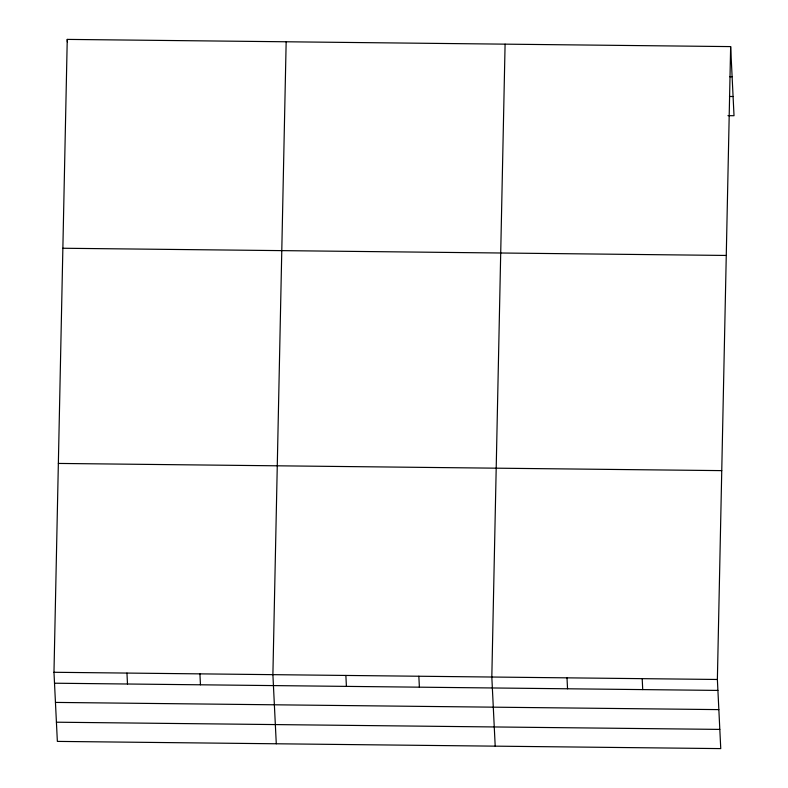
<?xml version="1.0" encoding="UTF-8"?>
<svg xmlns="http://www.w3.org/2000/svg" width="788" height="788" viewBox="0 0 788 788"><rect width="100%" height="100%" fill="white"/><g stroke="black" fill="none" stroke-linecap="round" stroke-linejoin="round"><path stroke-width="1.18" d="M730.643 46.6L717.375 679.473L720.754 748.6L57.357 741.4L53.978 672.282L67.246 39.4L730.643 46.6L734.022 115.718L727.954 115.659M286.162 41.774L272.894 674.656L276.283 743.783M505.088 44.148L491.82 677.03L495.199 746.157M729.688 76.712L732.111 76.732M729.442 96.481L733.086 96.52M62.873 248.25L726.26 255.45M58.361 463.433L721.749 470.623M53.978 672.282L717.375 679.473M54.51 683.216L717.907 690.416M55.455 702.413L718.843 709.614M56.421 722.202L719.818 729.402M642.19 678.655L642.722 689.599M567.005 677.847L567.537 688.781M418.842 676.242L419.383 687.175M345.873 675.444L346.405 686.378M199.925 673.858L200.457 684.802M126.957 673.07L127.489 684.004M67.246 39.4L67.364 41.833"/></g></svg>
